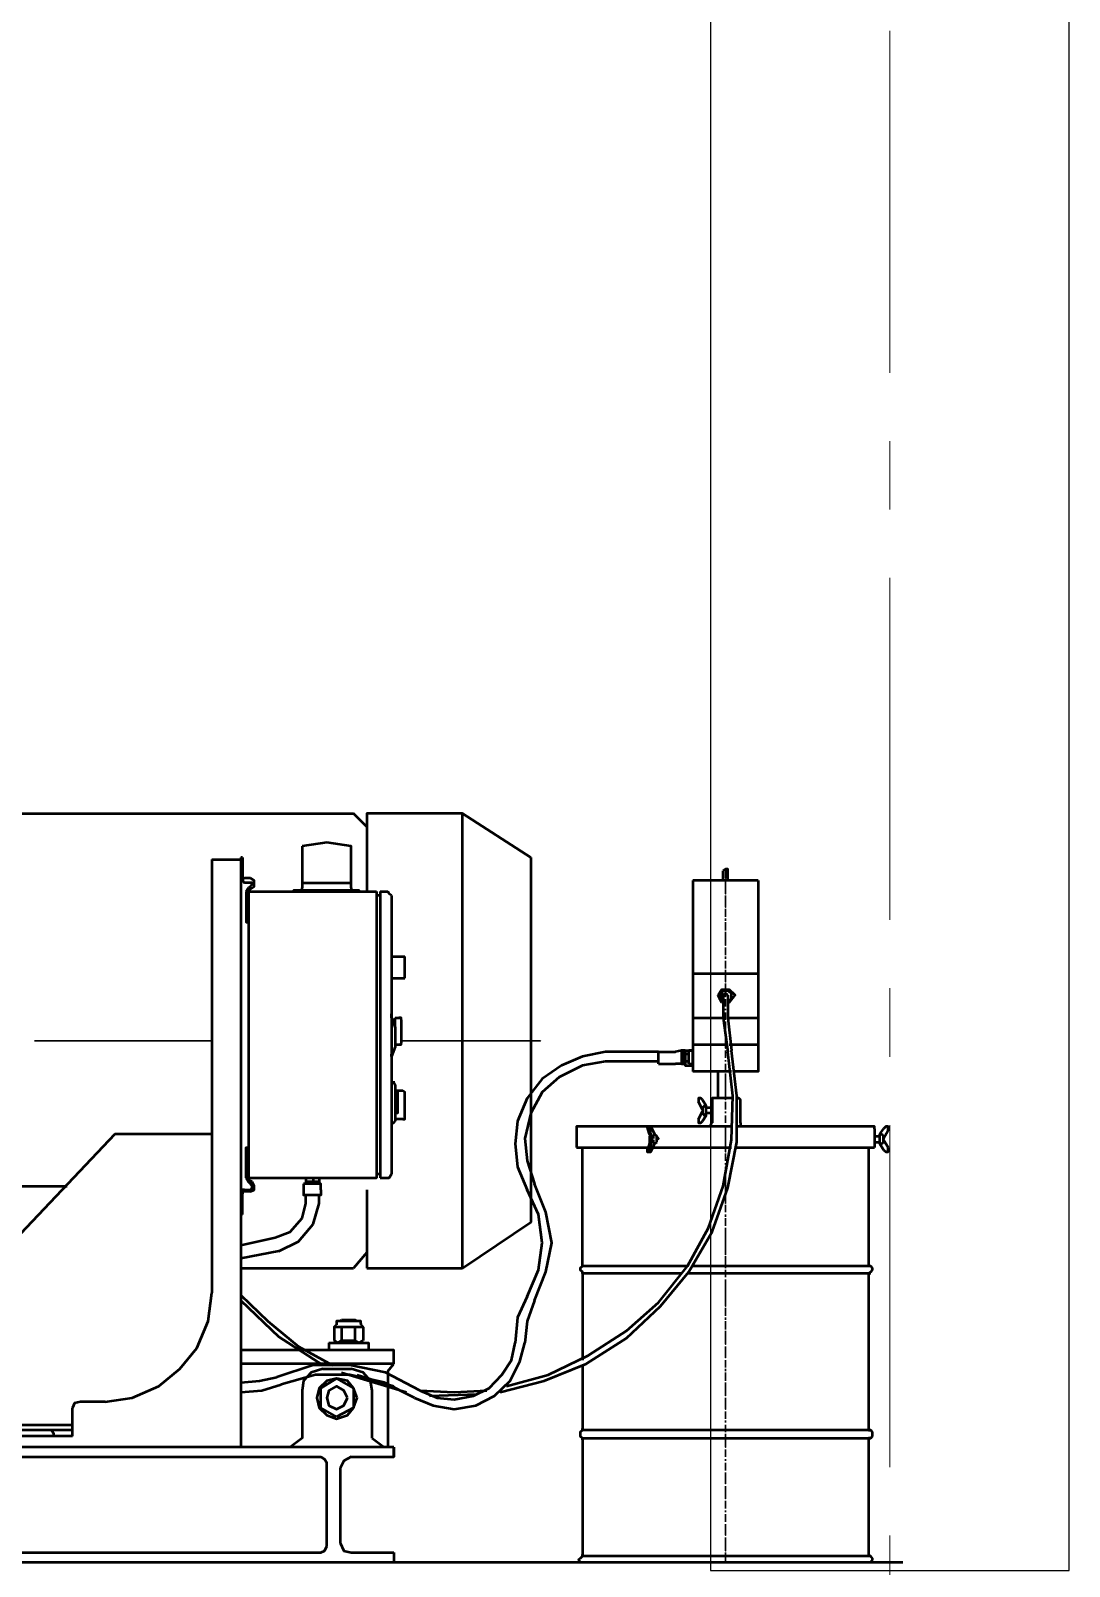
# Model space of a CAD drawing. Header units: millimetres. Extents: x 3220 to 226993, y 817 to 176024.
# Drawn here: x 207454 to 208901, y 140950 to 143088 of the extents above; entities that cross this region are included whole.
import ezdxf

# ---------------------------------------------------------------- set-up
doc = ezdxf.new("R2010")
doc.units = ezdxf.units.MM
doc.linetypes.add('AXES', pattern=[50.8, 31.75, -6.35, 6.35, -6.35])
doc.layers.add('Axe', color=1, linetype='AXES', lineweight=9)

# ---------------------------------------------------------------- blocks, each defined once
blk = doc.blocks.new('section b-c')
blk.add_lwpolyline([(17750, 5000), (18250, 5000), (18250, 9500), (17750, 9500)], close=True)
at = {"layer": 'Axe', "ltscale": 15}
blk.add_line((18000, -4000), (18000, 33323.9), dxfattribs=at)
blk = doc.blocks.new('PRESSE F')
at = {"color": 7, "linetype": 'Continuous', "lineweight": 50, "true_color": 0x000007}
for points in [[(1922.4, 1042.7), (2414.7, 1042.7)], [(2433.3, 1024), (2414.7, 1042.7)], [(2566.3, 1042.7), (2433.3, 1042.7), (2433.3, 933.7)], [(2566.3, 409.2), (2566.3, 1042.7), (2661.8, 981.4)], [(2411.5, 938.9), (2411.5, 997), (2377.3, 1002.2), (2343, 997)], [(2343, 997), (2343, 938.9), (2343, 938.9)], [(2217.3, 978.3), (2217.3, 374.9)], [(2217.3, 978.3), (2257.8, 978.3)], [(2259.9, 981.4), (2257.8, 981.4)], [(2257.8, 981.4), (2257.8, 159.9)], [(2259.9, 981.4), (2259.9, 952.4), (2263, 952.4)], [(2661.8, 981.4), (2661.8, 473.6), (2661.8, 473.6)], [(2936, 962.7), (2936, 964.8), (2932.9, 964.8), (2929.8, 962.7)], [(2929.8, 949.2), (2929.8, 962.7)], [(2936, 949.2), (2936, 962.7)], [(2257.8, 954.4), (2259.9, 949.2), (2263, 946.1)], [(2271.3, 952.4), (2263, 952.4), (2263, 952.4)], [(2271.3, 946.1), (2263, 946.1)], [(2273.4, 938.9), (2276.5, 940.9), (2276.5, 949.2), (2271.3, 952.4)], [(2271.3, 940.9), (2273.4, 944.1), (2273.4, 946.1), (2271.3, 946.1)], [(2343, 946.1), (2409.5, 946.1)], [(2887.2, 949.2), (2887.2, 683.4)], [(2978.6, 949.2), (2887.2, 949.2)], [(2978.6, 949.2), (2978.6, 683.4), (2946.4, 683.4)], [(2268.2, 938.9), (2265.1, 933.7)], [(2265.1, 933.7), (2265.1, 891.1), (2268.2, 891.1)], [(2271.3, 940.9), (2268.2, 938.9)], [(2273.4, 938.9), (2268.2, 935.7)], [(2268.2, 935.7), (2268.2, 933.7)], [(2268.2, 933.7), (2446.8, 933.7)], [(2268.2, 933.7), (2268.2, 534.9)], [(2331.6, 933.7), (2331.6, 935.7), (2421.9, 935.7), (2421.9, 933.7)], [(2339.9, 935.7), (2343, 935.7), (2343, 938.9)], [(2411.5, 938.9), (2411.5, 935.7), (2414.7, 935.7)], [(2446.8, 933.7), (2446.8, 534.9)], [(2452, 928.5), (2446.8, 928.5)], [(2452, 933.7), (2462.4, 933.7)], [(2452, 933.7), (2452, 534.9)], [(2467.6, 928.5), (2464.5, 930.6), (2462.4, 933.7)], [(2467.6, 928.5), (2467.6, 540.1)], [(2467.6, 843.3), (2486.3, 843.3)], [(2486.3, 813.2), (2486.3, 843.3), (2486.3, 843.3)], [(2467.6, 813.2), (2486.3, 813.2)], [(2978.6, 819.4), (2887.2, 819.4)], [(2922.5, 789.3), (2927.7, 797.6), (2938.1, 797.6)], [(2936, 782), (2941.2, 784.1), (2941.2, 792.4), (2936, 795.5), (2929.8, 795.5), (2924.6, 792.4), (2924.6, 784.1), (2929.8, 782)], [(2936, 782), (2941.2, 784.1), (2941.2, 792.4), (2936, 795.5), (2929.8, 795.5), (2927.7, 792.4), (2927.7, 784.1), (2929.8, 782)], [(2936, 789.3), (2932.9, 792.4), (2929.8, 789.3)], [(2938.1, 778.9), (2946.4, 789.3), (2938.1, 797.6)], [(2927.7, 778.9), (2922.5, 789.3)], [(2929.8, 778.9), (2927.7, 778.9)], [(2929.8, 789.3), (2929.8, 758.1)], [(2936, 789.3), (2936, 758.1)], [(2938.1, 778.9), (2936, 778.9)], [(2467.6, 760.2), (2467.6, 763.3)], [(2467.6, 758.1), (2467.6, 760.2)], [(2467.6, 758.1), (2472.8, 744.6), (2472.8, 758.1)], [(2472.8, 758.1), (2478, 758.1)], [(2481.1, 755), (2481.1, 758.1), (2478, 758.1)], [(2481.1, 755), (2481.1, 722.8), (2481.1, 722.8)], [(2887.2, 758.1), (2929.8, 758.1)], [(2929.8, 758.1), (2936, 710.4)], [(2936, 758.1), (2978.6, 758.1)], [(2936, 758.1), (2941.2, 712.5)], [(2472.8, 744.6), (2472.8, 746.7)], [(2472.8, 744.6), (2472.8, 717.6)], [(2472.8, 717.6), (2467.6, 704.1)], [(2467.6, 704.1), (2467.6, 707.3)], [(2467.6, 704.1), (2467.6, 707.3)], [(2472.8, 720.8), (2478, 720.8)], [(2478, 720.8), (2481.1, 720.8), (2481.1, 722.8)], [(2619.2, 236.8), (2680.5, 252.4), (2738.7, 276.3), (2794.8, 311.6), (2842.5, 356.2), (2882, 404), (2914.2, 460.1), (2936, 521.4), (2948.5, 584.7), (2948.5, 649.1), (2941.2, 712.5)], [(2627.6, 245.1), (2685.7, 260.7), (2741.8, 287.7), (2794.8, 322), (2839.4, 361.4), (2879.9, 412.3), (2909, 465.3), (2929.8, 523.4), (2941.2, 587.8), (2943.3, 649.1), (2936, 710.4)], [(2765.7, 710.4), (2733.5, 704.1), (2704.4, 691.7), (2677.4, 673), (2656.6, 646), (2643.1, 613.8), (2640, 582.6), (2643.1, 550.4), (2656.6, 518.2)], [(2839.4, 710.4), (2765.7, 710.4)], [(2839.4, 693.8), (2839.4, 710.4)], [(2839.4, 710.4), (2863.3, 710.4)], [(2876.8, 712.5), (2871.6, 712.5), (2863.3, 710.4)], [(2871.6, 712.5), (2871.6, 693.8), (2876.8, 693.8)], [(2874.7, 693.8), (2874.7, 712.5), (2874.7, 712.5)], [(2876.8, 712.5), (2887.2, 712.5), (2887.2, 712.5)], [(2876.8, 712.5), (2876.8, 696.9), (2876.8, 696.9)], [(2876.8, 712.5), (2876.8, 693.8), (2876.8, 693.8)], [(2882, 707.3), (2876.8, 707.3)], [(2882, 693.8), (2882, 712.5)], [(2887.2, 693.8), (2887.2, 712.5), (2882, 712.5)], [(2887.2, 720.8), (2932.9, 720.8)], [(2938.1, 720.8), (2978.6, 720.8)], [(2765.7, 696.9), (2733.5, 691.7), (2701.3, 675.1), (2677.4, 654.3), (2661.8, 625.2), (2653.5, 589.9), (2656.6, 558.7), (2667, 526.6)], [(2839.4, 696.9), (2765.7, 696.9)], [(2839.4, 693.8), (2863.3, 693.8)], [(2871.6, 693.8), (2863.3, 693.8)], [(2882, 696.9), (2876.8, 696.9), (2876.8, 691.7), (2887.2, 691.7)], [(2882, 693.8), (2887.2, 693.8), (2887.2, 691.7)], [(2467.6, 667.8), (2470.7, 667.8), (2472.8, 664.7)], [(2470.7, 667.8), (2470.7, 669.9)], [(2472.8, 664.7), (2472.8, 613.8)], [(2941.2, 683.4), (2887.2, 683.4)], [(2922.5, 646), (2922.5, 683.4)], [(2483.2, 656.4), (2472.8, 656.4)], [(2472.8, 656.4), (2472.8, 654.3)], [(2472.8, 654.3), (2475.9, 654.3), (2475.9, 651.2)], [(2475.9, 651.2), (2475.9, 625.2), (2472.8, 625.2)], [(2475.9, 654.3), (2475.9, 656.4), (2475.9, 656.4)], [(2486.3, 620), (2486.3, 654.3), (2483.2, 656.4)], [(2900.7, 643.9), (2898.6, 646), (2895.5, 646), (2895.5, 640.8)], [(2905.9, 635.6), (2900.7, 643.9)], [(2917.3, 646), (2914.2, 646), (2914.2, 643.9)], [(2914.2, 643.9), (2914.2, 611.7)], [(2943.3, 646), (2917.3, 646)], [(2948.5, 646), (2948.5, 649.1)], [(2953.7, 611.7), (2953.7, 643.9), (2951.6, 646), (2948.5, 646)], [(2472.8, 625.2), (2472.8, 616.9)], [(2900.7, 630.4), (2895.5, 640.8)], [(2895.5, 616.9), (2900.7, 627.3), (2900.7, 625.2), (2903.8, 622.1)], [(2903.8, 635.6), (2900.7, 632.5), (2900.7, 630.4)], [(2900.7, 630.4), (2900.7, 627.3)], [(2903.8, 622.1), (2905.9, 622.1), (2900.7, 613.8)], [(2905.9, 622.1), (2905.9, 635.6), (2903.8, 635.6)], [(2914.2, 632.5), (2905.9, 632.5)], [(2914.2, 625.2), (2905.9, 625.2)], [(2467.6, 611.7), (2470.7, 611.7), (2472.8, 613.8)], [(2483.2, 616.9), (2472.8, 616.9)], [(2483.2, 616.9), (2486.3, 616.9), (2486.3, 620)], [(2730.4, 606.5), (2725.2, 606.5), (2725.2, 603.4)], [(2725.2, 603.4), (2725.2, 577.4)], [(2943.3, 606.5), (2730.4, 606.5)], [(2823.8, 606.5), (2823.8, 608.6), (2823.8, 608.6)], [(2827, 596.1), (2823.8, 606.5), (2827, 606.5)], [(2827, 606.5), (2829, 606.5), (2834.2, 596.1)], [(2832.2, 589.9), (2829, 596.1), (2827, 606.5)], [(2829, 606.5), (2827, 606.5), (2827, 606.5)], [(2895.5, 616.9), (2895.5, 611.7), (2898.6, 611.7), (2900.7, 613.8)], [(2909, 606.5), (2912.1, 608.6), (2914.2, 611.7)], [(3137.5, 606.5), (2948.5, 606.5)], [(2953.7, 611.7), (2953.7, 608.6), (2956.8, 606.5)], [(3140.6, 603.4), (3140.6, 606.5), (3137.5, 606.5)], [(3140.6, 603.4), (3140.6, 577.4)], [(3147.9, 596.1), (3153.1, 603.4), (3153.1, 603.4)], [(3159.3, 601.3), (3159.3, 606.5), (3156.2, 606.5), (3153.1, 603.4)], [(3153.1, 589.9), (3159.3, 601.3), (3159.3, 601.3)], [(2082.3, 596.1), (1835.1, 335.5)], [(2217.3, 596.1), (2082.3, 596.1), (2082.3, 596.1)], [(2265.1, 534.9), (2265.1, 577.4), (2268.2, 577.4)], [(2725.2, 577.4), (2823.8, 577.4)], [(2733.5, 412.3), (2733.5, 577.4), (2733.5, 577.4)], [(2827, 582.6), (2823.8, 574.3), (2823.8, 571.2), (2827, 571.2)], [(2827, 596.1), (2829, 589.9), (2832.2, 589.9)], [(2827, 593), (2827, 584.7), (2827, 584.7)], [(2827, 582.6), (2829, 587.8), (2829, 587.8)], [(2827, 571.2), (2829, 571.2), (2834.2, 582.6)], [(2829, 582.6), (2827, 574.3), (2827, 574.3)], [(2829, 582.6), (2832.2, 587.8), (2832.2, 587.8)], [(2829, 587.8), (2832.2, 587.8), (2832.2, 587.8)], [(2834.2, 596.1), (2832.2, 593), (2832.2, 589.9)], [(2832.2, 587.8), (2832.2, 584.7), (2834.2, 582.6), (2837.3, 584.7)], [(2832.2, 577.4), (2941.2, 577.4)], [(2837.3, 593), (2834.2, 596.1), (2834.2, 596.1)], [(2837.3, 584.7), (2837.3, 593), (2837.3, 593)], [(2837.3, 587.8), (2839.4, 589.9), (2837.3, 593)], [(2946.4, 577.4), (3140.6, 577.4)], [(3132.3, 577.4), (3132.3, 414.4), (3132.3, 414.4)], [(3140.6, 593), (3147.9, 593)], [(3140.6, 584.7), (3147.9, 584.7)], [(3147.9, 582.6), (3147.9, 596.1), (3151, 596.1)], [(3151, 582.6), (3147.9, 582.6), (3153.1, 574.3)], [(3153.1, 587.8), (3153.1, 593), (3151, 596.1)], [(3151, 582.6), (3153.1, 584.7), (3153.1, 587.8)], [(3153.1, 587.8), (3159.3, 577.4), (3159.3, 577.4)], [(3153.1, 574.3), (3156.2, 571.2), (3159.3, 571.2), (3159.3, 577.4)], [(2827, 574.3), (2827, 571.2), (2829, 571.2)], [(2265.1, 534.9), (2268.2, 529.7)], [(2268.2, 534.9), (2446.8, 534.9), (2446.8, 534.9)], [(2268.2, 534.9), (2268.2, 531.7)], [(2348.2, 534.9), (2348.2, 529.7), (2348.2, 529.7)], [(2366.9, 534.9), (2366.9, 529.7), (2348.2, 529.7)], [(2358.6, 534.9), (2358.6, 529.7), (2348.2, 529.7)], [(2452, 540.1), (2446.8, 540.1)], [(2452, 534.9), (2464.5, 534.9), (2467.6, 540.1)], [(1744.8, 523.4), (2015.8, 523.4)], [(2263, 518.2), (2259.9, 518.2), (2257.8, 513)], [(2263, 516.2), (2259.9, 516.2), (2259.9, 513)], [(2263, 518.2), (2271.3, 518.2), (2273.4, 521.4), (2273.4, 523.4), (2271.3, 526.6)], [(2271.3, 516.2), (2263, 516.2)], [(2273.4, 529.7), (2268.2, 531.7)], [(2271.3, 526.6), (2268.2, 529.7)], [(2271.3, 516.2), (2276.5, 518.2), (2276.5, 523.4), (2273.4, 529.7)], [(2345.1, 526.6), (2345.1, 518.2)], [(2369, 518.2), (2369, 526.6), (2345.1, 526.6)], [(2345.1, 518.2), (2345.1, 511), (2345.1, 511)], [(2369, 518.2), (2369, 511), (2345.1, 511)], [(2348.2, 529.7), (2348.2, 526.6)], [(2358.6, 529.7), (2366.9, 529.7)], [(2366.9, 529.7), (2366.9, 526.6)], [(2433.3, 518.2), (2433.3, 409.2)], [(2656.6, 369.7), (2672.2, 407.1), (2677.4, 444.5), (2672.2, 484), (2656.6, 518.2)], [(2667, 364.5), (2682.6, 404), (2690.9, 444.5), (2682.6, 487.1), (2667, 526.6)], [(2259.9, 484), (2259.9, 513)], [(2305.6, 451.8), (2326.4, 460.1), (2343, 478.8), (2348.2, 499.5)], [(2310.8, 433.1), (2337.8, 446.6), (2358.6, 470.5), (2366.9, 499.5)], [(2348.2, 499.5), (2348.2, 511)], [(2366.9, 499.5), (2366.9, 511)], [(2259.9, 484), (2257.8, 484)], [(2566.3, 409.2), (2661.8, 473.6)], [(2257.8, 441.4), (2305.6, 451.8)], [(2310.8, 433.1), (2257.8, 422.7)], [(2433.3, 431), (2414.7, 409.2)], [(2257.8, 409.2), (2414.7, 409.2)], [(2433.3, 409.2), (2566.3, 409.2)], [(2733.5, 412.3), (2730.4, 409.2), (2730.4, 407.1), (2733.5, 404)], [(2879.9, 412.3), (2733.5, 412.3)], [(3135.4, 412.3), (2887.2, 412.3)], [(3135.4, 404), (3137.5, 407.1), (3137.5, 409.2), (3135.4, 412.3)], [(2733.5, 401.9), (2733.5, 404), (2733.5, 404)], [(2733.5, 401.9), (2733.5, 281.4)], [(2871.6, 401.9), (2733.5, 401.9)], [(3135.4, 401.9), (2879.9, 401.9)], [(3135.4, 404), (3132.3, 401.9), (3132.3, 401.9)], [(3132.3, 401.9), (3132.3, 185.9)], [(2068.8, 223.3), (2106.2, 228.5), (2143.6, 245.1), (2172.7, 269), (2196.6, 298.1), (2212.1, 335.5), (2217.3, 374.9)], [(2257.8, 371.8), (2295.2, 335.5), (2337.8, 300.1), (2385.6, 274.2)], [(2257.8, 364.5), (2310.8, 313.6), (2372.1, 274.2)], [(2656.6, 369.7), (2643.1, 340.6), (2640, 305.3)], [(2667, 364.5), (2656.6, 335.5), (2653.5, 305.3)], [(2416.7, 327.1), (2387.7, 327.1), (2390.8, 330.3)], [(2387.7, 327.1), (2387.7, 308.5)], [(2392.8, 335.5), (2390.8, 335.5), (2390.8, 332.3)], [(2390.8, 332.3), (2390.8, 330.3)], [(2421.9, 335.5), (2392.8, 335.5), (2392.8, 335.5)], [(2396, 335.5), (2396, 337.5)], [(2396, 335.5), (2398, 337.5)], [(2398, 337.5), (2416.7, 337.5), (2419.8, 335.5)], [(2398, 327.1), (2398, 308.5)], [(2416.7, 327.1), (2416.7, 308.5)], [(2428.2, 327.1), (2416.7, 327.1), (2416.7, 327.1)], [(2419.8, 335.5), (2419.8, 337.5)], [(2425, 332.3), (2425, 335.5), (2421.9, 335.5)], [(2425, 332.3), (2425, 330.3)], [(2425, 330.3), (2428.2, 327.1)], [(2428.2, 327.1), (2428.2, 308.5)], [(2380.4, 305.3), (2435.4, 305.3), (2435.4, 295)], [(2380.4, 305.3), (2380.4, 295)], [(2387.7, 308.5), (2392.8, 305.3), (2398, 308.5)], [(2421.9, 305.3), (2392.8, 305.3)], [(2398, 308.5), (2416.7, 308.5)], [(2416.7, 308.5), (2421.9, 305.3), (2428.2, 308.5)], [(2499.8, 228.5), (2525.8, 218.1), (2554.9, 212.9), (2585, 218.1), (2610.9, 231.6), (2632.8, 252.4), (2646.3, 279.4), (2653.5, 305.3)], [(2507.1, 238.9), (2531, 228.5), (2554.9, 226.4), (2581.9, 231.6), (2603.7, 242), (2621.3, 260.7), (2634.8, 281.4), (2640, 305.3)], [(2470.7, 276.3), (2470.7, 295), (2257.8, 295)], [(2470.7, 276.3), (2257.8, 276.3)], [(2257.8, 250.3), (2283.8, 252.4), (2307.7, 257.6)], [(2507.1, 238.9), (2459.3, 263.8), (2409.5, 274.2), (2358.6, 274.2), (2307.7, 257.6)], [(2499.8, 228.5), (2457.2, 250.3), (2409.5, 260.7), (2361.7, 260.7), (2313.9, 247.2)], [(2372.1, 269), (2355.5, 263.8), (2345.1, 252.4), (2343, 238.9)], [(2372.1, 269), (2411.5, 269)], [(2398, 263.8), (2488.4, 236.8)], [(2440.6, 238.9), (2438.5, 252.4), (2428.2, 263.8), (2411.5, 269)], [(2419.8, 260.7), (2470.7, 245.1), (2470.7, 245.1)], [(2462.4, 265.9), (2470.7, 276.3)], [(2462.4, 265.9), (2462.4, 159.9)], [(2733.5, 274.2), (2733.5, 185.9)], [(2257.8, 236.8), (2286.9, 238.9), (2313.9, 247.2)], [(2343, 238.9), (2343, 172.4), (2343, 172.4)], [(2440.6, 172.4), (2440.6, 238.9)], [(2507.1, 238.9), (2554.9, 236.8), (2600.6, 238.9)], [(2034.5, 223.3), (2026.2, 221.2), (2023.1, 215)], [(2023.1, 175.5), (2023.1, 215), (2023.1, 215)], [(2068.8, 223.3), (2034.5, 223.3), (2034.5, 223.3)], [(2520.6, 231.6), (2587.1, 233.7)], [(1799.8, 183.8), (1799.8, 191.1), (2023.1, 191.1)], [(2023.1, 183.8), (1799.8, 183.8)], [(2023.1, 175.5), (1799.8, 175.5), (1799.8, 165.1)], [(1997.2, 175.5), (1997.2, 178.6), (1994, 183.8)], [(2343, 172.4), (2326.4, 159.9)], [(2440.6, 172.4), (2457.2, 159.9)], [(2733.5, 183.8), (2730.4, 180.7), (2730.4, 175.5), (2733.5, 172.4), (3135.4, 172.4)], [(2733.5, 183.8), (2733.5, 185.9), (2733.5, 185.9)], [(3135.4, 183.8), (2733.5, 183.8), (2733.5, 183.8)], [(2733.5, 170.3), (2733.5, 172.4), (2733.5, 172.4)], [(3132.3, 185.9), (3132.3, 183.8), (3135.4, 183.8)], [(3135.4, 172.4), (3132.3, 172.4), (3132.3, 170.3)], [(3135.4, 172.4), (3137.5, 175.5), (3137.5, 180.7), (3135.4, 183.8)], [(2470.7, 159.9), (279.4, 159.9), (279.4, 159.9)], [(2733.5, 170.3), (2733.5, 10.4)], [(3132.3, 170.3), (3132.3, 10.4)], [(1632.6, 146.4), (2369, 146.4)], [(2377.3, 21.8), (2377.3, 138.1), (2374.1, 143.3), (2369, 146.4)], [(2411.5, 146.4), (2401.2, 141.2), (2396, 130.9)], [(2396, 130.9), (2396, 27)], [(2411.5, 146.4), (2470.7, 146.4)], [(2411.5, 146.4), (2457.2, 146.4)], [(2464.5, 146.4), (2470.7, 146.4)], [(2369, 13.5), (2374.1, 15.6), (2377.3, 21.8)], [(2396, 27), (2401.2, 15.6), (2411.5, 13.5)], [(279.4, 0), (2470.7, 0)], [(1632.6, 13.5), (2369, 13.5)], [(2411.5, 13.5), (2470.7, 13.5)], [(2440.6, 0), (3180.1, 0)], [(2470.7, 13.5), (2470.7, 0), (2470.7, 0)], [(2470.7, 13.5), (2470.7, 0), (2470.7, 0)], [(2733.5, 8.3), (2730.4, 5.2), (2728.3, 3.1), (2730.4, 0), (2733.5, 0)], [(2733.5, 8.3), (2733.5, 10.4), (2733.5, 10.4)], [(3135.4, 8.3), (2733.5, 8.3), (2733.5, 8.3)], [(3132.3, 10.4), (3135.4, 8.3), (3135.4, 8.3)], [(3132.3, 0), (3135.4, 0), (3137.5, 3.1), (3137.5, 5.2), (3135.4, 8.3)]]:
    blk.add_lwpolyline(points, dxfattribs=at)
at = {"color": 7, "linetype": 'Continuous', "lineweight": 30, "true_color": 0x000007}
for points in [[(2932.9, 964.8), (2932.9, 952.4), (2932.9, 952.4)], [(2932.9, 949.2), (2932.9, 930.6), (2932.9, 930.6)], [(2932.9, 928.5), (2932.9, 911.9), (2932.9, 911.9)], [(2932.9, 909.8), (2932.9, 898.4)], [(2932.9, 896.3), (2932.9, 893.2)], [(2932.9, 891.1), (2932.9, 879.7)], [(2932.9, 877.6), (2932.9, 858.9), (2932.9, 858.9)], [(2932.9, 855.8), (2932.9, 845.4)], [(2932.9, 843.3), (2932.9, 840.2)], [(2932.9, 837.1), (2932.9, 826.7)], [(2932.9, 824.6), (2932.9, 808), (2932.9, 808)], [(2932.9, 805.9), (2932.9, 787.2), (2932.9, 787.2)], [(2932.9, 784.1), (2932.9, 773.7)], [(2932.9, 770.6), (2932.9, 768.5)], [(2932.9, 765.4), (2932.9, 755)], [(2932.9, 753), (2932.9, 736.3), (2932.9, 736.3)], [(2932.9, 734.3), (2932.9, 715.6), (2932.9, 715.6)], [(2932.9, 712.5), (2932.9, 702.1)], [(2932.9, 699), (2932.9, 696.9)], [(2932.9, 693.8), (2932.9, 683.4)], [(2932.9, 680.3), (2932.9, 643.9), (2932.9, 643.9)], [(2932.9, 640.8), (2932.9, 630.4)], [(2932.9, 627.3), (2932.9, 625.2)], [(2932.9, 622.1), (2932.9, 611.7)], [(2932.9, 608.6), (2932.9, 571.2), (2932.9, 571.2)], [(2932.9, 569.1), (2932.9, 558.7)], [(2932.9, 555.6), (2932.9, 553.6)], [(2932.9, 550.4), (2932.9, 540.1)], [(2932.9, 536.9), (2932.9, 499.5), (2932.9, 499.5)], [(2932.9, 497.5), (2932.9, 487.1)], [(2932.9, 484), (2932.9, 480.9)], [(2932.9, 478.8), (2932.9, 468.4)], [(2932.9, 465.3), (2932.9, 427.9), (2932.9, 427.9)], [(2932.9, 425.8), (2932.9, 414.4)], [(2932.9, 412.3), (2932.9, 409.2)], [(2932.9, 407.1), (2932.9, 396.7)], [(2932.9, 393.6), (2932.9, 356.2), (2932.9, 356.2)], [(2932.9, 354.1), (2932.9, 342.7)], [(2932.9, 340.6), (2932.9, 337.5)], [(2932.9, 335.5), (2932.9, 324)], [(2932.9, 322), (2932.9, 303.3), (2932.9, 303.3)], [(2932.9, 300.1), (2932.9, 284.6), (2932.9, 284.6)], [(2932.9, 281.4), (2932.9, 271.1)], [(2932.9, 269), (2932.9, 265.9)], [(2932.9, 263.8), (2932.9, 252.4)], [(2932.9, 250.3), (2932.9, 231.6), (2932.9, 231.6)], [(2932.9, 228.5), (2932.9, 212.9), (2932.9, 212.9)], [(2932.9, 209.8), (2932.9, 199.4)], [(2932.9, 197.3), (2932.9, 194.2)], [(2932.9, 191.1), (2932.9, 180.7)], [(2932.9, 178.6), (2932.9, 159.9), (2932.9, 159.9)], [(2932.9, 156.8), (2932.9, 146.4)], [(2932.9, 143.3), (2932.9, 141.2)], [(2932.9, 138.1), (2932.9, 127.7)], [(2932.9, 124.6), (2932.9, 109), (2932.9, 109)], [(2932.9, 105.9), (2932.9, 88.3), (2932.9, 88.3)], [(2932.9, 85.2), (2932.9, 74.8)], [(2932.9, 71.7), (2932.9, 69.6)], [(2932.9, 66.5), (2932.9, 56.1)], [(2932.9, 53), (2932.9, 37.4), (2932.9, 37.4)], [(2932.9, 34.3), (2932.9, 15.6), (2932.9, 15.6)], [(2932.9, 13.5), (2932.9, 0), (2932.9, 0)]]:
    blk.add_lwpolyline(points, dxfattribs=at)
at = {"color": 1, "linetype": 'Continuous', "lineweight": 30}
for points in [[(1970.1, 726), (2217.3, 726), (2217.3, 726)], [(2481.1, 726), (2675.3, 726), (2675.3, 726)]]:
    blk.add_lwpolyline(points, dxfattribs=at)
at = {"color": 7, "linetype": 'Continuous', "lineweight": 50, "true_color": 0x000007}
for points in [[(2419.8, 228.5), (2414.7, 242), (2406.3, 252.4), (2390.8, 255.5), (2377.3, 252.4), (2366.9, 242), (2363.8, 228.5), (2366.9, 215), (2377.3, 204.6), (2390.8, 199.4), (2406.3, 204.6), (2414.7, 215)], [(2390.8, 202.5), (2369, 215), (2369, 242), (2390.8, 255.5), (2414.7, 242), (2414.7, 215)], [(2406.3, 228.5), (2401.2, 238.9), (2390.8, 245.1), (2380.4, 238.9), (2377.3, 228.5), (2380.4, 218.1), (2390.8, 212.9), (2401.2, 218.1)], [(2470.7, 159.9), (2470.7, 146.4)]]:
    blk.add_lwpolyline(points, close=True, dxfattribs=at)
blk = doc.blocks.new('ligne presse 22')
blk.add_blockref('PRESSE F', (-161.8, -9488.3))

msp = doc.modelspace()

# ---------------------------------------------------------------- block references
at = {"color": 2}
msp.add_blockref('section b-c', (190650.8, 135943.7), dxfattribs=at)
msp.add_blockref('ligne presse 22', (205650.8, 150443.7))

doc.saveas('drawing.dxf')
